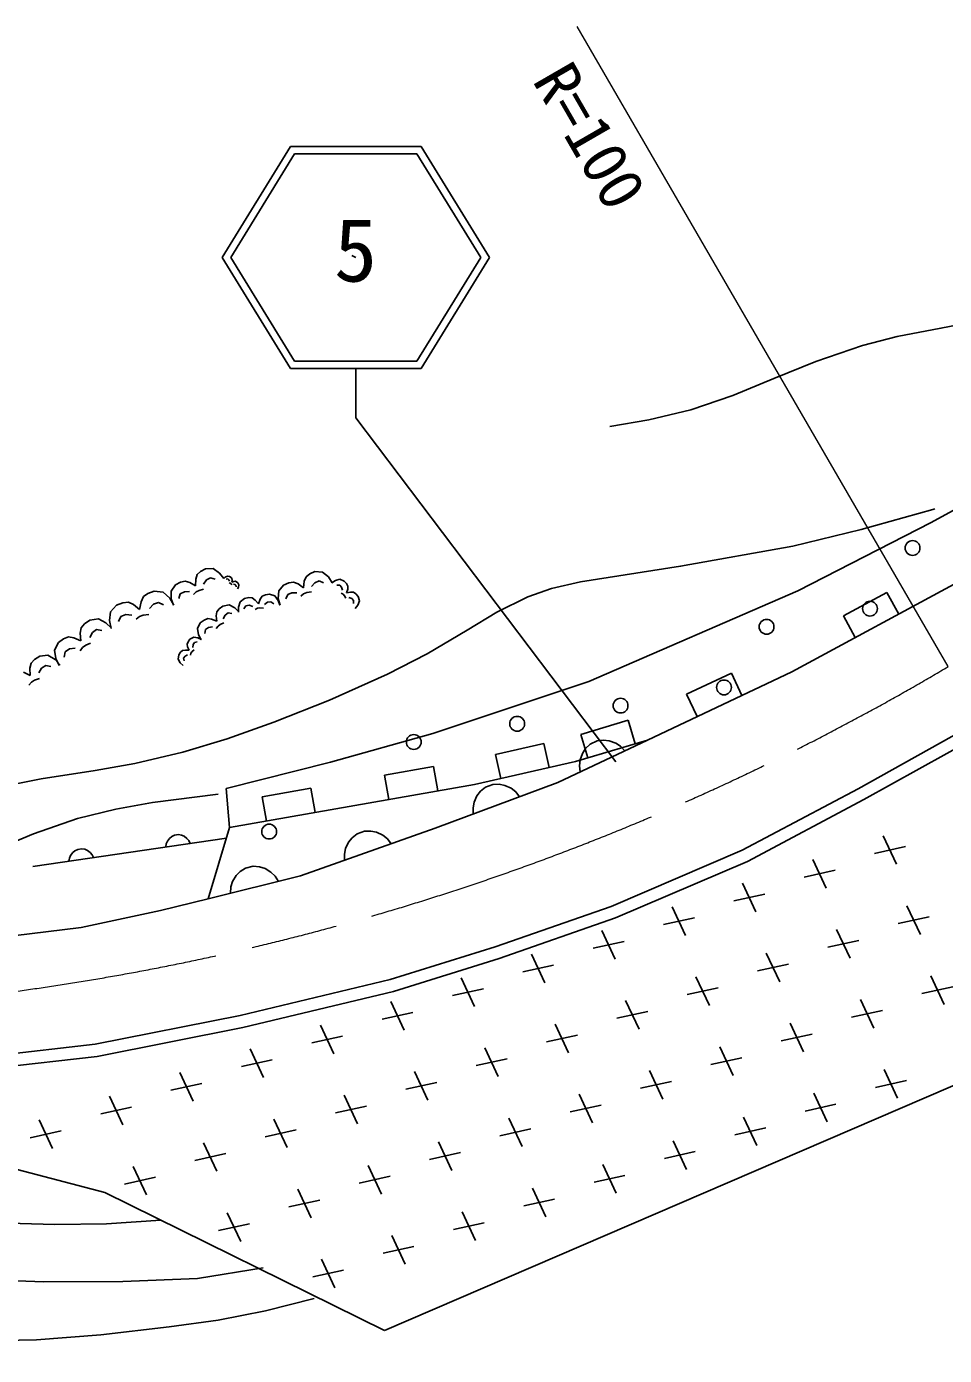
# Model space of a CAD drawing. Units: millimetres, scale not verified. Extents: x 40000 to 680000, y 20000 to 380000.
# Drawn here: x 274110 to 311190, y 254095 to 307762 of the extents above; entities that cross this region are included whole.
import ezdxf
from ezdxf.enums import TextEntityAlignment as Align

# ---------------------------------------------------------------- set-up
doc = ezdxf.new("R2010")
doc.units = ezdxf.units.MM
doc.header["$LTSCALE"] = 1000
doc.linetypes.add('CHAIN', pattern=[18.5, 12, -1.5, 3.5, -1.5])
for name, color, linetype, lineweight in [('S-BGD', 7, 'Continuous', 25), ('S-BMK', 2, 'CHAIN', 13), ('S-STR-HTXT', 7, 'Continuous', 13), ('S-STR-STRC', 7, 'Continuous', 25)]:
    doc.layers.add(name, color=color, linetype=linetype, lineweight=lineweight)
doc.styles.add('ＭＳ ゴシック', font='')
doc.styles.get('ＭＳ ゴシック').set_extended_font_data('MS Gothic')

msp = doc.modelspace()

# ---------------------------------------------------------------- linework, layer by layer
at = {"layer": 'S-BGD'}
for p, q in [((310657, 287735), (316626, 291022)), ((305271, 284979), (310657, 287735)), ((280944, 285441), (281000, 285627)), ((281000, 285627), (281141, 285754)), ((281141, 285754), (281344, 285862)), ((281344, 285862), (281652, 285870)), ((281652, 285870), (281904, 285692)), ((281904, 285692), (282075, 285472)), ((282075, 285472), (282137, 285530)), ((282137, 285530), (282222, 285571)), ((282222, 285571), (282314, 285553)), ((282314, 285553), (282370, 285511)), ((282370, 285511), (282406, 285466)), ((285329, 285364), (285401, 285545)), ((285401, 285545), (285551, 285660)), ((285551, 285660), (285762, 285751)), ((285762, 285751), (286071, 285734)), ((286071, 285734), (286307, 285537)), ((286307, 285537), (286459, 285303)), ((279949, 284963), (280127, 285214)), ((280127, 285214), (280330, 285322)), ((280330, 285322), (280514, 285368)), ((280514, 285368), (280700, 285311)), ((280700, 285311), (280931, 285174)), ((280931, 285174), (280944, 285441)), ((280958, 284929), (281080, 284994)), ((281080, 284994), (281263, 285040)), ((281258, 285244), (281377, 285412)), ((281377, 285412), (281539, 285498)), ((281539, 285498), (281726, 285442)), ((282179, 285446), (282237, 285454)), ((282237, 285454), (282282, 285420)), ((282282, 285420), (282309, 285364)), ((282298, 285302), (282339, 285288)), ((282339, 285288), (282373, 285263)), ((282373, 285263), (282409, 285218)), ((282413, 285407), (282404, 285327)), ((282404, 285327), (282480, 285357)), ((282406, 285466), (282413, 285407)), ((282465, 285245), (282527, 285233)), ((282480, 285357), (282539, 285364)), ((282527, 285233), (282571, 285200)), ((282539, 285364), (282592, 285342)), ((282571, 285200), (282579, 285141)), ((282592, 285342), (282648, 285299)), ((282671, 285123), (282631, 285048)), ((282648, 285299), (282689, 285215)), ((282689, 285215), (282671, 285123)), ((284298, 284969), (284496, 285204)), ((284496, 285204), (284707, 285296)), ((284707, 285296), (284895, 285326)), ((284895, 285326), (285076, 285255)), ((285076, 285255), (285294, 285099)), ((285294, 285099), (285329, 285364)), ((285626, 285143), (285758, 285300)), ((285758, 285300), (285927, 285373)), ((285927, 285373), (286109, 285301)), ((286447, 285298), (286591, 285389)), ((286591, 285389), (286772, 285439)), ((286641, 285209), (286760, 285202)), ((286760, 285202), (286834, 285119)), ((286772, 285439), (286947, 285370)), ((286834, 285119), (286868, 284999)), ((286947, 285370), (287040, 285267)), ((287040, 285267), (287095, 285165)), ((287088, 285047), (287040, 284891)), ((287095, 285165), (287088, 285047)), ((296827, 281306), (305271, 284979)), ((311911, 285422), (305021, 281700)), ((277749, 284395), (278002, 284490)), ((278002, 284490), (278223, 284515)), ((278223, 284515), (278432, 284420)), ((278678, 284225), (278735, 284534)), ((278735, 284534), (278830, 284741)), ((278830, 284741), (279013, 284867)), ((279013, 284867), (279266, 284962)), ((279234, 284433), (279437, 284509)), ((279266, 284962), (279626, 284924)), ((279437, 284509), (279645, 284414)), ((279626, 284924), (279892, 284679)), ((279892, 284679), (280056, 284395)), ((279957, 284656), (279949, 284963)), ((280047, 284392), (279957, 284656)), ((280265, 284664), (280322, 284850)), ((280322, 284850), (280484, 284937)), ((280484, 284937), (280690, 284942)), ((280858, 284824), (280958, 284929)), ((282670, 284319), (282737, 284536)), ((282737, 284536), (282921, 284670)), ((282921, 284670), (283089, 284698)), ((283089, 284698), (283229, 284686)), ((283229, 284686), (283346, 284603)), ((283346, 284603), (283475, 284453)), ((283475, 284453), (283547, 284636)), ((283547, 284636), (283631, 284753)), ((283631, 284753), (283760, 284809)), ((283721, 284425), (283843, 284514)), ((283760, 284809), (283927, 284837)), ((283843, 284514), (283978, 284536)), ((283927, 284837), (284145, 284770)), ((283978, 284536), (284095, 284453)), ((284145, 284770), (284279, 284586)), ((284279, 284586), (284346, 284391)), ((284281, 284662), (284298, 284969)), ((284349, 284392), (284281, 284662)), ((284589, 284645), (284661, 284826)), ((284661, 284826), (284830, 284899)), ((284830, 284899), (285035, 284888)), ((285193, 284756), (285301, 284853)), ((285301, 284853), (285428, 284907)), ((285428, 284907), (285615, 284938)), ((286822, 284883), (286899, 284840)), ((286899, 284840), (286955, 284777)), ((286955, 284777), (287009, 284676)), ((287040, 284891), (287201, 284922)), ((287130, 284709), (287246, 284663)), ((287201, 284922), (287319, 284916)), ((287246, 284663), (287321, 284580)), ((287321, 284580), (287315, 284462)), ((287319, 284916), (287415, 284852)), ((287415, 284852), (287509, 284748)), ((287559, 284568), (287490, 284394)), ((287509, 284748), (287559, 284568)), ((308868, 284912), (307110, 283962)), ((309345, 284036), (308868, 284912)), ((277465, 283772), (277503, 284131)), ((277503, 284131), (277749, 284395)), ((277825, 283734), (277920, 283942)), ((277920, 283942), (278122, 284018)), ((278122, 284018), (278362, 283992)), ((278432, 284420), (278678, 284225)), ((278539, 283829), (278672, 283936)), ((278672, 283936), (278824, 283992)), ((278824, 283992), (279045, 284018)), ((279070, 284257), (279234, 284433)), ((281770, 283965), (281793, 284124)), ((281792, 283745), (281770, 283965)), ((281793, 284124), (281892, 284244)), ((281892, 284244), (282045, 284357)), ((282045, 284357), (282296, 284402)), ((282050, 283843), (282127, 283994)), ((282127, 283994), (282249, 284084)), ((282249, 284084), (282408, 284061)), ((282296, 284402), (282523, 284287)), ((282523, 284287), (282690, 284128)), ((282670, 284113), (282670, 284319)), ((282888, 284252), (282972, 284369)), ((282972, 284369), (283106, 284391)), ((283106, 284391), (283251, 284347)), ((283340, 284224), (283436, 284274)), ((283436, 284274), (283536, 284291)), ((283536, 284291), (283676, 284280)), ((287490, 284394), (287384, 284261)), ((307110, 283962), (307587, 283087)), ((276280, 283261), (276316, 283477)), ((276316, 283477), (276454, 283640)), ((276454, 283640), (276666, 283791)), ((276666, 283791), (277010, 283846)), ((276769, 283292), (276938, 283412)), ((276938, 283412), (277156, 283376)), ((277010, 283846), (277319, 283684)), ((277319, 283684), (277543, 283461)), ((277528, 283451), (277465, 283772)), ((281016, 283453), (281130, 283679)), ((281060, 283203), (281016, 283453)), ((281130, 283679), (281283, 283792)), ((281283, 283792), (281427, 283852)), ((281311, 283247), (281335, 283406)), ((281335, 283406), (281456, 283497)), ((281427, 283852), (281587, 283829)), ((281456, 283497), (281624, 283526)), ((281587, 283829), (281792, 283745)), ((281775, 283450), (281844, 283548)), ((281844, 283548), (281936, 283616)), ((281936, 283616), (282080, 283676)), ((275235, 282579), (275398, 282886)), ((275398, 282886), (275609, 283037)), ((275609, 283037), (275809, 283115)), ((275809, 283115), (276026, 283080)), ((276026, 283080), (276304, 282960)), ((276304, 282960), (276280, 283261)), ((276498, 282779), (276697, 282858)), ((276661, 283087), (276769, 283292)), ((280595, 282818), (280634, 282918)), ((280634, 282918), (280708, 283024)), ((280708, 283024), (280862, 283107)), ((280840, 282806), (280900, 282891)), ((280862, 283107), (281034, 283081)), ((280900, 282891), (281008, 282910)), ((281034, 283081), (281177, 283014)), ((281166, 282998), (281060, 283203)), ((274431, 282201), (274641, 282335)), ((274641, 282335), (274974, 282372)), ((274974, 282372), (275263, 282201)), ((275290, 282236), (275235, 282579)), ((275635, 282290), (275670, 282507)), ((275670, 282507), (275840, 282628)), ((275840, 282628), (276069, 282664)), ((276275, 282556), (276371, 282689)), ((276371, 282689), (276498, 282779)), ((280235, 282216), (280261, 282388)), ((280261, 282388), (280335, 282494)), ((280335, 282494), (280416, 282564)), ((280416, 282564), (280525, 282583)), ((280453, 282254), (280512, 282339)), ((280512, 282339), (280614, 282394)), ((280525, 282583), (280676, 282572)), ((280614, 282710), (280595, 282818)), ((280676, 282572), (280614, 282710)), ((280729, 282377), (280753, 282456)), ((280753, 282456), (280798, 282519)), ((280798, 282519), (280879, 282589)), ((280823, 282691), (280840, 282806)), ((274245, 281844), (274290, 282051)), ((274254, 281554), (274245, 281844)), ((274290, 282051), (274431, 282201)), ((274603, 281659), (274717, 281851)), ((274717, 281851), (274885, 281959)), ((274885, 281959), (275092, 281914)), ((275263, 282201), (275467, 281977)), ((275430, 281953), (275290, 282236)), ((280318, 282063), (280235, 282216)), ((280431, 281953), (280318, 282063)), ((280472, 282146), (280453, 282254)), ((273993, 281683), (274254, 281554)), ((274207, 281168), (274306, 281291)), ((274306, 281291), (274432, 281372)), ((274432, 281372), (274627, 281438)), ((290520, 279212), (296827, 281306)), ((305021, 281700), (299198, 278945)), ((302583, 281650), (300777, 280795)), ((303012, 280750), (302583, 281650)), ((307702, 276980), (315311, 281220)), ((300777, 280795), (301206, 279895)), ((307941, 276543), (315718, 280876)), ((315718, 280876), (307941, 276543)), ((298412, 279750), (296497, 279178)), ((298700, 278796), (298412, 279750)), ((286395, 278052), (290520, 279212)), ((296497, 279178), (296784, 278224)), ((295003, 278807), (293052, 278368)), ((295223, 277836), (295003, 278807)), ((299198, 278945), (295566, 277230)), ((296286, 278075), (299198, 278945)), ((299198, 278945), (296286, 278075)), ((296695, 278601), (296566, 278407)), ((296878, 278775), (296695, 278601)), ((297167, 278912), (296878, 278775)), ((297418, 278942), (297167, 278912)), ((297650, 278920), (297418, 278942)), ((297916, 278825), (297650, 278920)), ((298110, 278696), (297916, 278825)), ((298285, 278514), (298110, 278696)), ((282173, 276988), (286395, 278052)), ((292210, 277157), (296286, 278075)), ((296286, 278075), (292210, 277157)), ((293052, 278368), (293273, 277396)), ((296471, 278142), (296448, 277911)), ((296566, 278407), (296471, 278142)), ((290546, 277876), (288577, 277529)), ((288577, 277529), (288750, 276549)), ((290720, 276895), (290546, 277876)), ((296448, 277911), (296478, 277661)), ((282311, 275417), (282173, 276988)), ((282311, 275417), (292210, 277157)), ((292210, 277157), (282311, 275417)), ((285596, 277005), (283627, 276659)), ((285770, 276025), (285596, 277005)), ((295566, 277230), (290617, 275393)), ((292648, 277040), (292451, 276882)), ((292948, 277151), (292648, 277040)), ((293201, 277160), (292948, 277151)), ((293430, 277117), (293201, 277160)), ((293687, 277000), (293430, 277117)), ((293870, 276855), (293687, 277000)), ((303015, 274496), (307702, 276980)), ((283627, 276659), (283801, 275678)), ((292188, 276444), (292146, 276216)), ((292306, 276700), (292188, 276444)), ((292451, 276882), (292306, 276700)), ((294028, 276659), (293870, 276855)), ((303232, 274047), (307941, 276543)), ((307941, 276543), (303232, 274047)), ((292146, 276216), (292154, 275964)), ((281445, 272541), (282311, 275417)), ((290617, 275393), (285182, 273460)), ((282182, 274989), (274360, 273846)), ((279799, 274863), (279754, 274755)), ((279883, 274976), (279799, 274863)), ((279974, 275049), (279883, 274976)), ((280087, 275106), (279974, 275049)), ((280245, 275129), (280087, 275106)), ((280369, 275107), (280245, 275129)), ((280477, 275062), (280369, 275107)), ((280590, 274978), (280477, 275062)), ((280664, 274888), (280590, 274978)), ((280721, 274776), (280664, 274888)), ((287119, 274826), (286998, 274571)), ((287267, 275005), (287119, 274826)), ((287466, 275161), (287267, 275005)), ((287767, 275268), (287466, 275161)), ((288020, 275273), (287767, 275268)), ((288249, 275228), (288020, 275273)), ((288504, 275107), (288249, 275228)), ((288685, 274960), (288504, 275107)), ((288841, 274761), (288685, 274960)), ((308716, 275085), (309257, 273929)), ((275888, 274291), (275843, 274184)), ((275973, 274404), (275888, 274291)), ((276063, 274478), (275973, 274404)), ((276176, 274534), (276063, 274478)), ((276334, 274558), (276176, 274534)), ((276459, 274535), (276334, 274558)), ((276566, 274491), (276459, 274535)), ((276680, 274407), (276566, 274491)), ((276754, 274317), (276680, 274407)), ((276810, 274204), (276754, 274317)), ((279754, 274755), (279732, 274631)), ((286998, 274571), (286952, 274343)), ((286952, 274343), (286958, 274091)), ((297727, 272226), (303015, 274496)), ((309612, 274643), (308361, 274371)), ((275843, 274184), (275821, 274060)), ((282957, 273775), (282743, 273640)), ((283268, 273851), (282957, 273775)), ((283520, 273831), (283268, 273851)), ((283743, 273762), (283520, 273831)), ((283985, 273617), (283743, 273762)), ((297909, 271762), (303232, 274047)), ((303232, 274047), (297909, 271762)), ((305874, 274128), (306416, 272972)), ((285182, 273460), (281445, 272541)), ((282431, 273235), (282363, 273013)), ((282578, 273476), (282431, 273235)), ((282743, 273640), (282578, 273476)), ((284149, 273452), (283985, 273617)), ((284284, 273239), (284149, 273452)), ((303033, 273171), (303574, 272016)), ((306770, 273687), (305520, 273414)), ((282363, 273013), (282343, 272762)), ((303929, 272730), (302678, 272457)), ((279526, 272062), (281445, 272541)), ((293041, 270599), (297727, 272226)), ((300191, 272215), (300733, 271059)), ((309676, 272254), (310218, 271099)), ((276310, 271380), (279526, 272062)), ((293198, 270126), (297909, 271762)), ((297909, 271762), (293198, 270126)), ((301087, 271773), (299836, 271500)), ((310573, 271813), (309322, 271540)), ((270836, 270698), (276310, 271380)), ((297350, 271258), (297891, 270102)), ((306835, 271298), (307376, 270142)), ((288796, 269278), (293041, 270599)), ((298246, 270816), (296995, 270544)), ((307731, 270856), (306480, 270583)), ((288929, 268798), (293198, 270126)), ((293198, 270126), (288929, 268798)), ((294508, 270301), (295049, 269145)), ((303993, 270341), (304535, 269185)), ((295404, 269859), (294153, 269587)), ((304889, 269899), (303639, 269627)), ((310637, 269424), (311178, 268268)), ((282733, 267822), (288796, 269278)), ((292563, 268902), (291312, 268630)), ((291666, 269344), (292208, 268188)), ((302048, 268942), (300797, 268670)), ((301152, 269384), (301693, 268228)), ((311533, 268982), (310282, 268710)), ((282841, 267336), (288929, 268798)), ((288929, 268798), (282841, 267336)), ((288825, 268387), (289366, 267231)), ((298310, 268427), (298852, 267271)), ((307795, 268467), (308337, 267311)), ((276886, 266666), (282733, 267822)), ((289721, 267946), (288470, 267673)), ((299206, 267986), (297955, 267713)), ((308692, 268025), (307441, 267753)), ((276964, 266173), (282841, 267336)), ((282841, 267336), (276964, 266173)), ((285983, 267430), (286525, 266275)), ((295468, 267470), (296010, 266315)), ((304954, 267510), (305495, 266354)), ((286879, 266989), (285629, 266716)), ((296365, 267029), (295114, 266756)), ((305850, 267069), (304599, 266796)), ((270910, 265980), (276886, 266666)), ((283142, 266474), (283683, 265318)), ((292627, 266514), (293168, 265358)), ((302112, 266553), (302654, 265398)), ((270952, 265484), (276964, 266173)), ((276964, 266173), (270952, 265484)), ((284038, 266032), (282787, 265759)), ((288573, 255102), (313526, 265845)), ((293523, 266072), (292272, 265799)), ((303008, 266112), (301757, 265839)), ((280300, 265517), (280842, 264361)), ((290681, 265115), (289431, 264843)), ((289785, 265557), (290327, 264401)), ((300167, 265155), (298916, 264882)), ((299271, 265597), (299812, 264441)), ((309652, 265195), (308401, 264922)), ((308756, 265636), (309297, 264481)), ((281196, 265075), (279945, 264803)), ((286944, 264600), (287485, 263444)), ((296429, 264640), (296971, 263484)), ((305914, 264680), (306456, 263524)), ((278355, 264118), (277104, 263846)), ((277458, 264560), (278000, 263404)), ((287840, 264158), (286589, 263886)), ((297325, 264198), (296074, 263926)), ((306810, 264238), (305560, 263966)), ((274617, 263603), (275158, 262447)), ((284102, 263643), (284644, 262487)), ((293587, 263683), (294129, 262527)), ((303073, 263723), (303614, 262567)), ((267911, 263134), (277269, 260673)), ((275513, 263162), (274262, 262889)), ((284998, 263201), (283747, 262929)), ((294484, 263241), (293233, 262969)), ((303969, 263281), (302718, 263009)), ((281261, 262686), (281802, 261530)), ((290746, 262726), (291287, 261570)), ((300231, 262766), (300773, 261610)), ((282157, 262245), (280906, 261972)), ((291642, 262285), (290391, 262012)), ((301127, 262324), (299876, 262052)), ((278419, 261729), (278960, 260574)), ((287904, 261769), (288446, 260614)), ((298286, 261368), (297035, 261095)), ((297390, 261809), (297931, 260653)), ((279315, 261288), (278064, 261015)), ((288800, 261328), (287550, 261055)), ((294548, 260852), (295089, 259697)), ((277269, 260673), (288573, 255102)), ((285959, 260371), (284708, 260098)), ((285063, 260813), (285604, 259657)), ((295444, 260411), (294193, 260138)), ((282221, 259856), (282763, 258700)), ((291706, 259896), (292248, 258740)), ((283117, 259414), (281866, 259142)), ((292603, 259454), (291352, 259181)), ((288865, 258939), (289406, 257783)), ((289761, 258497), (288510, 258225)), ((286023, 257982), (286565, 256826)), ((286919, 257540), (285669, 257268))]:
    msp.add_line(p, q, dxfattribs=at)
for points in [[(297668, 291612), (299249, 291883), (300939, 292279), (302636, 292863), (304305, 293547), (305991, 294233), (307881, 294886), (309280, 295246), (311048, 295578), (312381, 295838)], [(272605, 276959), (274702, 277384), (276876, 277721), (278482, 277999), (280430, 278455), (282218, 278994), (284098, 279673), (286352, 280561), (288696, 281605), (290291, 282430), (291912, 283383), (293112, 284113), (294360, 284734), (295319, 285062), (296491, 285339), (300534, 285967), (305062, 286778), (307832, 287453), (310720, 288262), (310799, 288285)], [(248322, 272334), (249915, 272119), (251708, 271992), (254678, 272188), (257622, 272266), (261319, 272335), (265394, 272519), (267556, 272940), (269724, 273467), (271067, 273857), (272539, 274396), (274387, 275158), (276168, 275774), (277722, 276159), (279203, 276425), (281853, 276765)], [(279533, 259552), (277338, 259410), (275251, 259378), (270558, 259513), (265759, 259549), (261730, 259576), (257587, 259500), (247898, 258959), (238114, 258487)], [(237103, 256528), (240270, 256896), (249768, 257740), (259451, 257661), (263869, 257582), (268358, 257396), (271551, 257183), (274804, 257071), (278005, 257082), (281019, 257199), (283667, 257627)], [(239153, 254095), (242726, 254530), (246795, 255126), (250879, 255621), (253474, 255791), (255921, 255848), (258321, 255796), (260669, 255639), (270404, 254741), (272401, 254684), (274514, 254729), (277106, 254927), (279865, 255245), (281847, 255525), (283761, 255895), (285733, 256397)]]:
    msp.add_lwpolyline(points, dxfattribs=at)
for centre in [(309903, 286703), (308182, 284255), (304005, 283521), (302285, 281073), (298107, 280339), (293930, 279604), (289753, 278870), (283911, 275251)]:
    msp.add_ellipse(centre, major_axis=(300, 0), ratio=0.99612, dxfattribs=at)
at = {"layer": 'S-BMK'}
msp.add_ellipse((260186, 367486), major_axis=(99984, 0), ratio=0.99612, start_param=4.809825, end_param=5.249471, dxfattribs=at)
at = {"layer": 'S-STR-HTXT'}
msp.add_line((311341, 281912), (296347, 307762), dxfattribs=at)
at = {"layer": 'S-STR-STRC'}
for p, q in [((284773, 302919), (282010, 298437)), ((284773, 302919), (290045, 302919)), ((292808, 298437), (290045, 302919)), ((284941, 302620), (282362, 298437)), ((284941, 302620), (289877, 302620)), ((292456, 298437), (289877, 302620)), ((282010, 298437), (284773, 293956)), ((282362, 298437), (284941, 294254)), ((287257, 298513), (287409, 298437)), ((289877, 294254), (292456, 298437)), ((290045, 293956), (292808, 298437)), ((284941, 294254), (289877, 294254)), ((284773, 293956), (290045, 293956)), ((287409, 293956), (287409, 291964)), ((287409, 291964), (297914, 278066))]:
    msp.add_line(p, q, dxfattribs=at)

# ---------------------------------------------------------------- texts
at = {"layer": 'S-STR-HTXT', "style": 'ＭＳ ゴシック'}
msp.add_text('R=100', height=1833, rotation=299.996, dxfattribs=at).set_placement((294042, 305313), align=Align.BOTTOM_LEFT)
at = {"layer": 'S-STR-STRC', "style": 'ＭＳ ゴシック'}
msp.add_text(' 5', height=2566, dxfattribs=at).set_placement((284784, 296694), align=Align.BOTTOM_LEFT)

doc.saveas('drawing.dxf')
